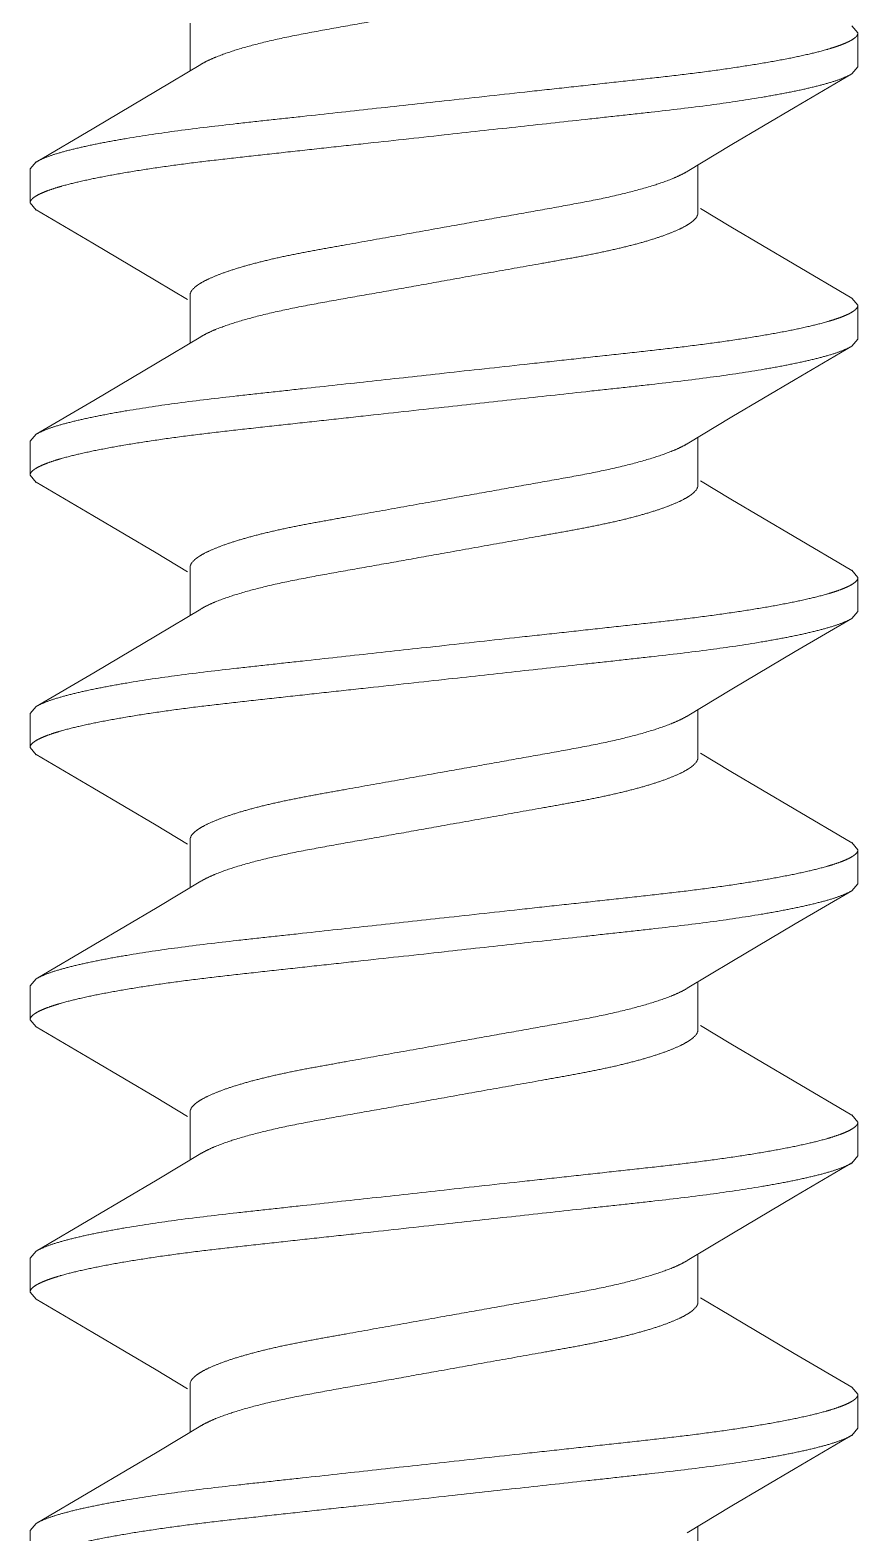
# Model space of a CAD drawing. Header units: inches. Extents: x 8 to 28, y 6.3 to 13.5.
# Drawn here: x 26.8074 to 26.9974, y 12.3971 to 12.742 of the extents above; entities that cross this region are included whole.
import ezdxf

# ---------------------------------------------------------------- set-up
doc = ezdxf.new("R2010")
doc.units = ezdxf.units.IN
doc.header["$MEASUREMENT"] = 0
doc.linetypes.add('HIDDEN2', pattern=[0.1875, 0.125, -0.0625])
doc.layers.add('SHADE-BRACKET', color=7, linetype='Continuous', lineweight=30)
doc.layers.add('SUB-BRACKET_HARDWARE', color=7, linetype='HIDDEN2', lineweight=5)

# ---------------------------------------------------------------- blocks, each defined once
blk = doc.blocks.new('SCREW3-085585')
at = {"layer": 'SUB-BRACKET_HARDWARE'}
for p, q in [((26.84416, 12.74364), (26.84416, 12.73265)), ((26.99744, 12.74139), (26.99601, 12.74302)), ((26.99744, 12.74139), (26.99744, 12.73359)), ((26.84665, 12.73414), (26.8366, 12.72812)), ((26.99744, 12.73359), (26.99601, 12.73195)), ((26.98303, 12.72435), (26.99601, 12.73198)), ((26.8366, 12.72812), (26.82209, 12.71952)), ((26.96853, 12.71575), (26.98303, 12.72435)), ((26.82209, 12.71952), (26.80886, 12.71174)), ((26.95823, 12.70958), (26.96853, 12.71575)), ((26.80744, 12.71014), (26.80886, 12.71177)), ((26.80744, 12.70234), (26.80744, 12.71014)), ((26.96072, 12.71107), (26.96072, 12.70009)), ((26.80744, 12.70234), (26.80886, 12.7007)), ((26.80886, 12.70073), (26.82184, 12.6931)), ((26.96827, 12.69687), (26.9613, 12.70105)), ((26.98279, 12.68827), (26.96827, 12.69687)), ((26.82184, 12.6931), (26.83635, 12.6845)), ((26.99601, 12.68049), (26.98279, 12.68827)), ((26.83635, 12.6845), (26.84358, 12.68017)), ((26.84416, 12.68114), (26.84416, 12.67015)), ((26.99744, 12.67889), (26.99601, 12.68052)), ((26.99744, 12.67889), (26.99744, 12.67109)), ((26.84665, 12.67164), (26.8366, 12.66562)), ((26.99744, 12.67109), (26.99601, 12.66945)), ((26.98303, 12.66185), (26.99601, 12.66948)), ((26.8366, 12.66562), (26.82209, 12.65702)), ((26.96853, 12.65325), (26.98303, 12.66185)), ((26.82209, 12.65702), (26.80886, 12.64924)), ((26.95823, 12.64708), (26.96853, 12.65325)), ((26.80744, 12.64764), (26.80886, 12.64927)), ((26.80744, 12.63984), (26.80744, 12.64764)), ((26.96072, 12.64857), (26.96072, 12.63759)), ((26.80744, 12.63984), (26.80886, 12.6382)), ((26.80886, 12.63823), (26.82184, 12.6306)), ((26.96827, 12.63437), (26.9613, 12.63855)), ((26.98279, 12.62577), (26.96827, 12.63437)), ((26.82184, 12.6306), (26.83635, 12.622)), ((26.99601, 12.61799), (26.98279, 12.62577)), ((26.83635, 12.622), (26.84358, 12.61767)), ((26.84416, 12.61864), (26.84416, 12.60765)), ((26.99744, 12.61639), (26.99601, 12.61802)), ((26.99744, 12.61639), (26.99744, 12.60859)), ((26.84665, 12.60914), (26.8366, 12.60312)), ((26.99744, 12.60859), (26.99601, 12.60695)), ((26.98303, 12.59935), (26.99601, 12.60698)), ((26.8366, 12.60312), (26.82209, 12.59452)), ((26.96853, 12.59075), (26.98303, 12.59935)), ((26.82209, 12.59452), (26.80886, 12.58674)), ((26.95823, 12.58458), (26.96853, 12.59075)), ((26.80744, 12.58514), (26.80886, 12.58677)), ((26.80744, 12.57734), (26.80744, 12.58514)), ((26.96072, 12.58607), (26.96072, 12.57509)), ((26.80744, 12.57734), (26.80886, 12.5757)), ((26.80886, 12.57573), (26.82184, 12.5681)), ((26.96827, 12.57187), (26.9613, 12.57605)), ((26.98279, 12.56327), (26.96827, 12.57187)), ((26.82184, 12.5681), (26.83635, 12.5595)), ((26.99601, 12.55549), (26.98279, 12.56327)), ((26.83635, 12.5595), (26.84358, 12.55517)), ((26.84416, 12.55614), (26.84416, 12.54515)), ((26.99744, 12.55389), (26.99601, 12.55552)), ((26.99744, 12.55389), (26.99744, 12.54609)), ((26.84665, 12.54664), (26.8366, 12.54062)), ((26.98303, 12.53685), (26.99601, 12.54448)), ((26.99744, 12.54609), (26.99601, 12.54445)), ((26.8366, 12.54062), (26.82209, 12.53202)), ((26.96853, 12.52825), (26.98303, 12.53685)), ((26.82209, 12.53202), (26.80886, 12.52424)), ((26.95823, 12.52208), (26.96853, 12.52825)), ((26.80744, 12.52264), (26.80886, 12.52427)), ((26.80744, 12.51484), (26.80744, 12.52264)), ((26.96072, 12.52357), (26.96072, 12.51259)), ((26.80744, 12.51484), (26.80886, 12.5132)), ((26.80886, 12.51323), (26.82184, 12.5056)), ((26.96827, 12.50937), (26.9613, 12.51355)), ((26.98279, 12.50077), (26.96827, 12.50937)), ((26.82184, 12.5056), (26.83635, 12.497)), ((26.99601, 12.49299), (26.98279, 12.50077)), ((26.83635, 12.497), (26.84358, 12.49267)), ((26.84416, 12.49364), (26.84416, 12.48265)), ((26.99744, 12.49139), (26.99601, 12.49302)), ((26.99744, 12.49139), (26.99744, 12.48359)), ((26.84665, 12.48414), (26.8366, 12.47812)), ((26.98303, 12.47435), (26.99601, 12.48198)), ((26.99744, 12.48359), (26.99601, 12.48195)), ((26.8366, 12.47812), (26.82209, 12.46952)), ((26.96853, 12.46575), (26.98303, 12.47435)), ((26.82209, 12.46952), (26.80886, 12.46174)), ((26.95823, 12.45958), (26.96853, 12.46575)), ((26.80744, 12.46014), (26.80886, 12.46177)), ((26.80744, 12.45234), (26.80744, 12.46014)), ((26.96072, 12.46107), (26.96072, 12.45009)), ((26.80744, 12.45234), (26.80886, 12.4507)), ((26.80886, 12.45073), (26.82184, 12.4431)), ((26.96827, 12.44687), (26.9613, 12.45105)), ((26.98279, 12.43827), (26.96827, 12.44687)), ((26.82184, 12.4431), (26.83635, 12.4345)), ((26.99601, 12.43049), (26.98279, 12.43827)), ((26.83635, 12.4345), (26.84358, 12.43017)), ((26.84416, 12.43114), (26.84416, 12.42015)), ((26.99744, 12.42889), (26.99601, 12.43052)), ((26.99744, 12.42889), (26.99744, 12.42109)), ((26.84665, 12.42164), (26.8366, 12.41562)), ((26.98303, 12.41185), (26.99601, 12.41948)), ((26.99744, 12.42109), (26.99601, 12.41945)), ((26.8366, 12.41562), (26.82209, 12.40702)), ((26.96853, 12.40325), (26.98303, 12.41185)), ((26.82209, 12.40702), (26.80886, 12.39924)), ((26.95823, 12.39708), (26.96853, 12.40325)), ((26.80744, 12.39764), (26.80886, 12.39927)), ((26.96072, 12.39857), (26.96072, 12.38759)), ((26.80744, 12.38984), (26.80744, 12.39764))]:
    blk.add_line(p, q, dxfattribs=at)
for points, knots in [([(26.84665, 12.73415), (26.84714, 12.73445), (26.84825, 12.73504), (26.85093, 12.73621), (26.8551, 12.73764), (26.86099, 12.73924), (26.86795, 12.74077), (26.87579, 12.74222), (26.8843, 12.74372), (26.89326, 12.74531), (26.89935, 12.74641), (26.90244, 12.74696)], [0, 0, 0, 0, 0.030085, 0.065638, 0.152728, 0.259843, 0.384768, 0.524736, 0.676447, 0.836264, 1, 1, 1, 1]), ([(26.90244, 12.72576), (26.90861, 12.72644), (26.9178, 12.72745), (26.92992, 12.72877), (26.93867, 12.72973), (26.94708, 12.73065), (26.95505, 12.73154), (26.96252, 12.73246), (26.96941, 12.73343), (26.97565, 12.73442), (26.98119, 12.73542), (26.98597, 12.73643), (26.98945, 12.7373), (26.99182, 12.73801), (26.99328, 12.73851), (26.99453, 12.739), (26.99556, 12.73948), (26.99637, 12.73995), (26.99696, 12.74042), (26.99734, 12.74088), (26.99744, 12.74123), (26.99744, 12.74139)], [0, 0, 0, 0, 0.191926, 0.285647, 0.376594, 0.463938, 0.546872, 0.624622, 0.69646, 0.761742, 0.819858, 0.870312, 0.912669, 0.930712, 0.946635, 0.960426, 0.972091, 0.981675, 0.989299, 0.995219, 1, 1, 1, 1]), ([(26.99601, 12.73195), (26.99544, 12.73161), (26.99403, 12.73097), (26.99154, 12.7301), (26.98837, 12.72922), (26.98455, 12.72832), (26.98011, 12.72742), (26.97306, 12.72617), (26.96295, 12.72467), (26.95205, 12.7234), (26.94251, 12.72235), (26.93217, 12.72122), (26.91877, 12.71975), (26.90794, 12.71857), (26.90244, 12.71796)], [0, 0, 0, 0, 0.020948, 0.048787, 0.083488, 0.124911, 0.172786, 0.226791, 0.351632, 0.495834, 0.573894, 0.655173, 0.824996, 1, 1, 1, 1]), ([(26.80886, 12.71177), (26.80943, 12.71211), (26.81084, 12.71276), (26.81334, 12.71362), (26.8165, 12.7145), (26.82032, 12.7154), (26.82476, 12.7163), (26.83182, 12.71755), (26.84193, 12.71905), (26.85283, 12.72032), (26.86236, 12.72137), (26.87271, 12.7225), (26.8861, 12.72397), (26.89694, 12.72515), (26.90244, 12.72576)], [0, 0, 0, 0, 0.020948, 0.048787, 0.083489, 0.124912, 0.172787, 0.226792, 0.351633, 0.495836, 0.573896, 0.655173, 0.824996, 1, 1, 1, 1]), ([(26.90244, 12.71796), (26.89626, 12.71728), (26.88707, 12.71627), (26.87496, 12.71495), (26.8662, 12.71399), (26.8578, 12.71307), (26.84982, 12.71217), (26.84235, 12.71126), (26.83546, 12.71029), (26.82922, 12.7093), (26.82369, 12.7083), (26.81891, 12.70729), (26.81542, 12.70642), (26.81306, 12.70571), (26.81159, 12.70521), (26.81034, 12.70472), (26.80932, 12.70424), (26.80851, 12.70377), (26.80792, 12.7033), (26.80754, 12.70284), (26.80744, 12.70249), (26.80744, 12.70234)], [0, 0, 0, 0, 0.191926, 0.285649, 0.376598, 0.463942, 0.546875, 0.624623, 0.696462, 0.761746, 0.819863, 0.870316, 0.912672, 0.930715, 0.946638, 0.960429, 0.972093, 0.981677, 0.9893, 0.99522, 1, 1, 1, 1]), ([(26.90244, 12.69676), (26.90552, 12.69731), (26.91162, 12.6984), (26.92057, 12.7), (26.92908, 12.70152), (26.93693, 12.70295), (26.94388, 12.70448), (26.94978, 12.70609), (26.95394, 12.7075), (26.95662, 12.70867), (26.95774, 12.70926), (26.95823, 12.70955)], [0, 0, 0, 0, 0.163751, 0.323578, 0.475301, 0.615268, 0.740207, 0.847348, 0.934421, 0.969943, 1, 1, 1, 1]), ([(26.96072, 12.70009), (26.96072, 12.69936), (26.95995, 12.69848), (26.95895, 12.69771), (26.95785, 12.697), (26.95615, 12.69614), (26.9537, 12.69514), (26.95077, 12.69413), (26.94737, 12.69312), (26.94354, 12.69213), (26.93931, 12.69117), (26.93472, 12.69025), (26.92982, 12.68935), (26.92281, 12.68809), (26.91365, 12.68647), (26.90622, 12.68514), (26.90244, 12.68446)], [0, 0, 0, 0, 0.035498, 0.048473, 0.063325, 0.098788, 0.141982, 0.192728, 0.250682, 0.315413, 0.386372, 0.462975, 0.54456, 0.630399, 0.811708, 1, 1, 1, 1]), ([(26.84416, 12.68114), (26.84416, 12.68186), (26.84492, 12.68275), (26.84593, 12.68352), (26.84702, 12.68422), (26.84873, 12.68508), (26.85117, 12.68608), (26.85411, 12.68709), (26.85751, 12.6881), (26.86134, 12.68909), (26.86556, 12.69006), (26.87015, 12.69097), (26.87505, 12.69187), (26.88206, 12.69313), (26.89122, 12.69475), (26.89865, 12.69608), (26.90244, 12.69676)], [0, 0, 0, 0, 0.0355, 0.048476, 0.063327, 0.09879, 0.141984, 0.19273, 0.250683, 0.315414, 0.386374, 0.462977, 0.544561, 0.6304, 0.811708, 1, 1, 1, 1]), ([(26.84665, 12.67165), (26.84714, 12.67195), (26.84825, 12.67254), (26.85093, 12.67371), (26.8551, 12.67514), (26.86099, 12.67674), (26.86795, 12.67827), (26.87579, 12.67972), (26.8843, 12.68122), (26.89326, 12.68281), (26.89935, 12.68391), (26.90244, 12.68446)], [0, 0, 0, 0, 0.030085, 0.065638, 0.152728, 0.259843, 0.384768, 0.524736, 0.676447, 0.836264, 1, 1, 1, 1]), ([(26.90244, 12.66326), (26.90861, 12.66394), (26.9178, 12.66495), (26.92992, 12.66627), (26.93867, 12.66723), (26.94708, 12.66815), (26.95505, 12.66904), (26.96252, 12.66996), (26.96941, 12.67093), (26.97565, 12.67192), (26.98119, 12.67292), (26.98597, 12.67393), (26.98945, 12.6748), (26.99182, 12.67551), (26.99328, 12.67601), (26.99453, 12.6765), (26.99556, 12.67698), (26.99637, 12.67745), (26.99696, 12.67792), (26.99734, 12.67838), (26.99744, 12.67873), (26.99744, 12.67889)], [0, 0, 0, 0, 0.191926, 0.285647, 0.376594, 0.463938, 0.546872, 0.624622, 0.69646, 0.761742, 0.819858, 0.870312, 0.912669, 0.930712, 0.946635, 0.960426, 0.972091, 0.981675, 0.989299, 0.995219, 1, 1, 1, 1]), ([(26.99601, 12.66945), (26.99544, 12.66911), (26.99403, 12.66847), (26.99154, 12.6676), (26.98837, 12.66672), (26.98455, 12.66582), (26.98011, 12.66492), (26.97306, 12.66367), (26.96295, 12.66217), (26.95205, 12.6609), (26.94251, 12.65985), (26.93217, 12.65872), (26.91877, 12.65725), (26.90794, 12.65607), (26.90244, 12.65546)], [0, 0, 0, 0, 0.020948, 0.048787, 0.083488, 0.124911, 0.172786, 0.226791, 0.351632, 0.495834, 0.573894, 0.655173, 0.824996, 1, 1, 1, 1]), ([(26.80886, 12.64927), (26.80943, 12.64961), (26.81084, 12.65026), (26.81334, 12.65112), (26.8165, 12.652), (26.82032, 12.6529), (26.82476, 12.6538), (26.83182, 12.65505), (26.84193, 12.65655), (26.85283, 12.65782), (26.86236, 12.65887), (26.87271, 12.66), (26.8861, 12.66147), (26.89694, 12.66265), (26.90244, 12.66326)], [0, 0, 0, 0, 0.020948, 0.048787, 0.083489, 0.124912, 0.172787, 0.226792, 0.351633, 0.495836, 0.573896, 0.655173, 0.824996, 1, 1, 1, 1]), ([(26.90244, 12.65546), (26.89626, 12.65478), (26.88707, 12.65377), (26.87496, 12.65245), (26.8662, 12.65149), (26.8578, 12.65057), (26.84982, 12.64967), (26.84235, 12.64876), (26.83546, 12.64779), (26.82922, 12.6468), (26.82369, 12.6458), (26.81891, 12.64479), (26.81542, 12.64392), (26.81306, 12.64321), (26.81159, 12.64271), (26.81034, 12.64222), (26.80932, 12.64174), (26.80851, 12.64127), (26.80792, 12.6408), (26.80754, 12.64034), (26.80744, 12.63999), (26.80744, 12.63984)], [0, 0, 0, 0, 0.191926, 0.285649, 0.376598, 0.463942, 0.546875, 0.624623, 0.696462, 0.761746, 0.819863, 0.870316, 0.912672, 0.930715, 0.946638, 0.960429, 0.972093, 0.981677, 0.9893, 0.99522, 1, 1, 1, 1]), ([(26.90244, 12.63426), (26.90552, 12.63481), (26.91162, 12.6359), (26.92057, 12.6375), (26.92908, 12.63902), (26.93693, 12.64045), (26.94388, 12.64198), (26.94978, 12.64359), (26.95394, 12.645), (26.95662, 12.64617), (26.95774, 12.64676), (26.95823, 12.64705)], [0, 0, 0, 0, 0.163751, 0.323578, 0.475301, 0.615268, 0.740207, 0.847348, 0.934421, 0.969943, 1, 1, 1, 1]), ([(26.96072, 12.63759), (26.96072, 12.63686), (26.95995, 12.63598), (26.95895, 12.63521), (26.95785, 12.6345), (26.95615, 12.63364), (26.9537, 12.63264), (26.95077, 12.63163), (26.94737, 12.63062), (26.94354, 12.62963), (26.93931, 12.62867), (26.93472, 12.62775), (26.92982, 12.62685), (26.92281, 12.62559), (26.91365, 12.62397), (26.90622, 12.62264), (26.90244, 12.62196)], [0, 0, 0, 0, 0.035498, 0.048473, 0.063325, 0.098788, 0.141982, 0.192728, 0.250682, 0.315413, 0.386372, 0.462975, 0.54456, 0.630399, 0.811708, 1, 1, 1, 1]), ([(26.84416, 12.61864), (26.84416, 12.61936), (26.84492, 12.62025), (26.84593, 12.62102), (26.84702, 12.62172), (26.84873, 12.62258), (26.85117, 12.62358), (26.85411, 12.62459), (26.85751, 12.6256), (26.86134, 12.62659), (26.86556, 12.62756), (26.87015, 12.62847), (26.87505, 12.62937), (26.88206, 12.63063), (26.89122, 12.63225), (26.89865, 12.63358), (26.90244, 12.63426)], [0, 0, 0, 0, 0.0355, 0.048476, 0.063327, 0.09879, 0.141984, 0.19273, 0.250683, 0.315414, 0.386374, 0.462977, 0.544561, 0.6304, 0.811708, 1, 1, 1, 1]), ([(26.84665, 12.60915), (26.84714, 12.60945), (26.84825, 12.61004), (26.85093, 12.61121), (26.8551, 12.61264), (26.86099, 12.61424), (26.86795, 12.61577), (26.87579, 12.61722), (26.8843, 12.61872), (26.89326, 12.62031), (26.89935, 12.62141), (26.90244, 12.62196)], [0, 0, 0, 0, 0.030085, 0.065638, 0.152728, 0.259843, 0.384768, 0.524736, 0.676447, 0.836264, 1, 1, 1, 1]), ([(26.90244, 12.60076), (26.90861, 12.60144), (26.9178, 12.60245), (26.92992, 12.60377), (26.93867, 12.60473), (26.94708, 12.60565), (26.95505, 12.60654), (26.96252, 12.60746), (26.96941, 12.60843), (26.97565, 12.60942), (26.98119, 12.61042), (26.98597, 12.61143), (26.98945, 12.6123), (26.99182, 12.61301), (26.99328, 12.61351), (26.99453, 12.614), (26.99556, 12.61448), (26.99637, 12.61495), (26.99696, 12.61542), (26.99734, 12.61588), (26.99744, 12.61623), (26.99744, 12.61639)], [0, 0, 0, 0, 0.191926, 0.285647, 0.376594, 0.463938, 0.546872, 0.624622, 0.69646, 0.761742, 0.819858, 0.870312, 0.912669, 0.930712, 0.946635, 0.960426, 0.972091, 0.981675, 0.989299, 0.995219, 1, 1, 1, 1]), ([(26.99601, 12.60695), (26.99544, 12.60661), (26.99403, 12.60597), (26.99154, 12.6051), (26.98837, 12.60422), (26.98455, 12.60332), (26.98011, 12.60242), (26.97306, 12.60117), (26.96295, 12.59967), (26.95205, 12.5984), (26.94251, 12.59735), (26.93217, 12.59622), (26.91877, 12.59475), (26.90794, 12.59357), (26.90244, 12.59296)], [0, 0, 0, 0, 0.020948, 0.048787, 0.083488, 0.124911, 0.172786, 0.226791, 0.351632, 0.495834, 0.573894, 0.655173, 0.824996, 1, 1, 1, 1]), ([(26.80886, 12.58677), (26.80943, 12.58711), (26.81084, 12.58776), (26.81334, 12.58862), (26.8165, 12.5895), (26.82032, 12.5904), (26.82476, 12.5913), (26.83182, 12.59255), (26.84193, 12.59405), (26.85283, 12.59532), (26.86236, 12.59637), (26.87271, 12.5975), (26.8861, 12.59897), (26.89694, 12.60015), (26.90244, 12.60076)], [0, 0, 0, 0, 0.020948, 0.048787, 0.083489, 0.124912, 0.172787, 0.226792, 0.351633, 0.495836, 0.573896, 0.655173, 0.824996, 1, 1, 1, 1]), ([(26.90244, 12.59296), (26.89626, 12.59228), (26.88707, 12.59127), (26.87496, 12.58995), (26.8662, 12.58899), (26.8578, 12.58807), (26.84982, 12.58717), (26.84235, 12.58626), (26.83546, 12.58529), (26.82922, 12.5843), (26.82369, 12.5833), (26.81891, 12.58229), (26.81542, 12.58142), (26.81306, 12.58071), (26.81159, 12.58021), (26.81034, 12.57972), (26.80932, 12.57924), (26.80851, 12.57877), (26.80792, 12.5783), (26.80754, 12.57784), (26.80744, 12.57749), (26.80744, 12.57734)], [0, 0, 0, 0, 0.191926, 0.285649, 0.376598, 0.463942, 0.546875, 0.624623, 0.696462, 0.761746, 0.819863, 0.870316, 0.912672, 0.930715, 0.946638, 0.960429, 0.972093, 0.981677, 0.9893, 0.99522, 1, 1, 1, 1]), ([(26.90244, 12.57176), (26.90552, 12.57231), (26.91162, 12.5734), (26.92057, 12.575), (26.92908, 12.57652), (26.93693, 12.57795), (26.94388, 12.57948), (26.94978, 12.58109), (26.95394, 12.5825), (26.95662, 12.58367), (26.95774, 12.58426), (26.95823, 12.58455)], [0, 0, 0, 0, 0.163751, 0.323578, 0.475301, 0.615268, 0.740207, 0.847348, 0.934421, 0.969943, 1, 1, 1, 1]), ([(26.96072, 12.57509), (26.96072, 12.57436), (26.95995, 12.57348), (26.95895, 12.57271), (26.95785, 12.572), (26.95615, 12.57114), (26.9537, 12.57014), (26.95077, 12.56913), (26.94737, 12.56812), (26.94354, 12.56713), (26.93931, 12.56617), (26.93472, 12.56525), (26.92982, 12.56435), (26.92281, 12.56309), (26.91365, 12.56147), (26.90622, 12.56014), (26.90244, 12.55946)], [0, 0, 0, 0, 0.035498, 0.048473, 0.063325, 0.098788, 0.141982, 0.192728, 0.250682, 0.315413, 0.386372, 0.462975, 0.54456, 0.630399, 0.811708, 1, 1, 1, 1]), ([(26.84416, 12.55614), (26.84416, 12.55686), (26.84492, 12.55775), (26.84593, 12.55852), (26.84702, 12.55922), (26.84873, 12.56008), (26.85117, 12.56108), (26.85411, 12.56209), (26.85751, 12.5631), (26.86134, 12.56409), (26.86556, 12.56506), (26.87015, 12.56597), (26.87505, 12.56687), (26.88206, 12.56813), (26.89122, 12.56975), (26.89865, 12.57108), (26.90244, 12.57176)], [0, 0, 0, 0, 0.0355, 0.048476, 0.063327, 0.09879, 0.141984, 0.19273, 0.250683, 0.315414, 0.386374, 0.462977, 0.544561, 0.6304, 0.811708, 1, 1, 1, 1]), ([(26.84665, 12.54665), (26.84714, 12.54695), (26.84825, 12.54754), (26.85093, 12.54871), (26.8551, 12.55014), (26.86099, 12.55174), (26.86795, 12.55327), (26.87579, 12.55472), (26.8843, 12.55622), (26.89326, 12.55781), (26.89935, 12.55891), (26.90244, 12.55946)], [0, 0, 0, 0, 0.030085, 0.065638, 0.152728, 0.259843, 0.384768, 0.524736, 0.676447, 0.836264, 1, 1, 1, 1]), ([(26.90244, 12.53826), (26.90861, 12.53894), (26.9178, 12.53995), (26.92992, 12.54127), (26.93867, 12.54223), (26.94708, 12.54315), (26.95505, 12.54404), (26.96252, 12.54496), (26.96941, 12.54593), (26.97565, 12.54692), (26.98119, 12.54792), (26.98597, 12.54893), (26.98945, 12.5498), (26.99182, 12.55051), (26.99328, 12.55101), (26.99453, 12.5515), (26.99556, 12.55198), (26.99637, 12.55245), (26.99696, 12.55292), (26.99734, 12.55338), (26.99744, 12.55373), (26.99744, 12.55389)], [0, 0, 0, 0, 0.191926, 0.285647, 0.376594, 0.463938, 0.546872, 0.624622, 0.69646, 0.761742, 0.819858, 0.870312, 0.912669, 0.930712, 0.946635, 0.960426, 0.972091, 0.981675, 0.989299, 0.995219, 1, 1, 1, 1]), ([(26.99601, 12.54445), (26.99544, 12.54411), (26.99403, 12.54347), (26.99154, 12.5426), (26.98837, 12.54172), (26.98455, 12.54082), (26.98011, 12.53992), (26.97306, 12.53867), (26.96295, 12.53717), (26.95205, 12.5359), (26.94251, 12.53485), (26.93217, 12.53372), (26.91877, 12.53225), (26.90794, 12.53107), (26.90244, 12.53046)], [0, 0, 0, 0, 0.020948, 0.048787, 0.083488, 0.124911, 0.172786, 0.226791, 0.351632, 0.495834, 0.573894, 0.655173, 0.824996, 1, 1, 1, 1]), ([(26.80886, 12.52427), (26.80943, 12.52461), (26.81084, 12.52526), (26.81334, 12.52612), (26.8165, 12.527), (26.82032, 12.5279), (26.82476, 12.5288), (26.83182, 12.53005), (26.84193, 12.53155), (26.85283, 12.53282), (26.86236, 12.53387), (26.87271, 12.535), (26.8861, 12.53647), (26.89694, 12.53765), (26.90244, 12.53826)], [0, 0, 0, 0, 0.020948, 0.048787, 0.083489, 0.124912, 0.172787, 0.226792, 0.351633, 0.495836, 0.573896, 0.655173, 0.824996, 1, 1, 1, 1]), ([(26.90244, 12.53046), (26.89626, 12.52978), (26.88707, 12.52877), (26.87496, 12.52745), (26.8662, 12.52649), (26.8578, 12.52557), (26.84982, 12.52467), (26.84235, 12.52376), (26.83546, 12.52279), (26.82922, 12.5218), (26.82369, 12.5208), (26.81891, 12.51979), (26.81542, 12.51892), (26.81306, 12.51821), (26.81159, 12.51771), (26.81034, 12.51722), (26.80932, 12.51674), (26.80851, 12.51627), (26.80792, 12.5158), (26.80754, 12.51534), (26.80744, 12.51499), (26.80744, 12.51484)], [0, 0, 0, 0, 0.191926, 0.285649, 0.376598, 0.463942, 0.546875, 0.624623, 0.696462, 0.761746, 0.819863, 0.870316, 0.912672, 0.930715, 0.946638, 0.960429, 0.972093, 0.981677, 0.9893, 0.99522, 1, 1, 1, 1]), ([(26.90244, 12.50926), (26.90552, 12.50981), (26.91162, 12.5109), (26.92057, 12.5125), (26.92908, 12.51402), (26.93693, 12.51545), (26.94388, 12.51698), (26.94978, 12.51859), (26.95394, 12.52), (26.95662, 12.52117), (26.95774, 12.52176), (26.95823, 12.52205)], [0, 0, 0, 0, 0.163751, 0.323578, 0.475301, 0.615268, 0.740207, 0.847348, 0.934421, 0.969943, 1, 1, 1, 1]), ([(26.96072, 12.51259), (26.96072, 12.51186), (26.95995, 12.51098), (26.95895, 12.51021), (26.95785, 12.5095), (26.95615, 12.50864), (26.9537, 12.50764), (26.95077, 12.50663), (26.94737, 12.50562), (26.94354, 12.50463), (26.93931, 12.50367), (26.93472, 12.50275), (26.92982, 12.50185), (26.92281, 12.50059), (26.91365, 12.49897), (26.90622, 12.49764), (26.90244, 12.49696)], [0, 0, 0, 0, 0.035498, 0.048473, 0.063325, 0.098788, 0.141982, 0.192728, 0.250682, 0.315413, 0.386372, 0.462975, 0.54456, 0.630399, 0.811708, 1, 1, 1, 1]), ([(26.84416, 12.49364), (26.84416, 12.49436), (26.84492, 12.49525), (26.84593, 12.49602), (26.84702, 12.49672), (26.84873, 12.49758), (26.85117, 12.49858), (26.85411, 12.49959), (26.85751, 12.5006), (26.86134, 12.50159), (26.86556, 12.50256), (26.87015, 12.50347), (26.87505, 12.50437), (26.88206, 12.50563), (26.89122, 12.50725), (26.89865, 12.50858), (26.90244, 12.50926)], [0, 0, 0, 0, 0.0355, 0.048476, 0.063327, 0.09879, 0.141984, 0.19273, 0.250683, 0.315414, 0.386374, 0.462977, 0.544561, 0.6304, 0.811708, 1, 1, 1, 1]), ([(26.84665, 12.48415), (26.84714, 12.48445), (26.84825, 12.48504), (26.85093, 12.48621), (26.8551, 12.48764), (26.86099, 12.48924), (26.86795, 12.49077), (26.87579, 12.49222), (26.8843, 12.49372), (26.89326, 12.49531), (26.89935, 12.49641), (26.90244, 12.49696)], [0, 0, 0, 0, 0.030085, 0.065638, 0.152728, 0.259843, 0.384768, 0.524736, 0.676447, 0.836264, 1, 1, 1, 1]), ([(26.90244, 12.47576), (26.90861, 12.47644), (26.9178, 12.47745), (26.92992, 12.47877), (26.93867, 12.47973), (26.94708, 12.48065), (26.95505, 12.48154), (26.96252, 12.48246), (26.96941, 12.48343), (26.97565, 12.48442), (26.98119, 12.48542), (26.98597, 12.48643), (26.98945, 12.4873), (26.99182, 12.48801), (26.99328, 12.48851), (26.99453, 12.489), (26.99556, 12.48948), (26.99637, 12.48995), (26.99696, 12.49042), (26.99734, 12.49088), (26.99744, 12.49123), (26.99744, 12.49139)], [0, 0, 0, 0, 0.191926, 0.285647, 0.376594, 0.463938, 0.546872, 0.624622, 0.69646, 0.761742, 0.819858, 0.870312, 0.912669, 0.930712, 0.946635, 0.960426, 0.972091, 0.981675, 0.989299, 0.995219, 1, 1, 1, 1]), ([(26.99601, 12.48195), (26.99544, 12.48161), (26.99403, 12.48097), (26.99154, 12.4801), (26.98837, 12.47922), (26.98455, 12.47832), (26.98011, 12.47742), (26.97306, 12.47617), (26.96295, 12.47467), (26.95205, 12.4734), (26.94251, 12.47235), (26.93217, 12.47122), (26.91877, 12.46975), (26.90794, 12.46857), (26.90244, 12.46796)], [0, 0, 0, 0, 0.020948, 0.048787, 0.083488, 0.124911, 0.172786, 0.226791, 0.351632, 0.495834, 0.573894, 0.655173, 0.824996, 1, 1, 1, 1]), ([(26.80886, 12.46177), (26.80943, 12.46211), (26.81084, 12.46276), (26.81334, 12.46362), (26.8165, 12.4645), (26.82032, 12.4654), (26.82476, 12.4663), (26.83182, 12.46755), (26.84193, 12.46905), (26.85283, 12.47032), (26.86236, 12.47137), (26.87271, 12.4725), (26.8861, 12.47397), (26.89694, 12.47515), (26.90244, 12.47576)], [0, 0, 0, 0, 0.020948, 0.048787, 0.083489, 0.124912, 0.172787, 0.226792, 0.351633, 0.495836, 0.573896, 0.655173, 0.824996, 1, 1, 1, 1]), ([(26.90244, 12.46796), (26.89626, 12.46728), (26.88707, 12.46627), (26.87496, 12.46495), (26.8662, 12.46399), (26.8578, 12.46307), (26.84982, 12.46217), (26.84235, 12.46126), (26.83546, 12.46029), (26.82922, 12.4593), (26.82369, 12.4583), (26.81891, 12.45729), (26.81542, 12.45642), (26.81306, 12.45571), (26.81159, 12.45521), (26.81034, 12.45472), (26.80932, 12.45424), (26.80851, 12.45377), (26.80792, 12.4533), (26.80754, 12.45284), (26.80744, 12.45249), (26.80744, 12.45234)], [0, 0, 0, 0, 0.191926, 0.285649, 0.376598, 0.463942, 0.546875, 0.624623, 0.696462, 0.761746, 0.819863, 0.870316, 0.912672, 0.930715, 0.946638, 0.960429, 0.972093, 0.981677, 0.9893, 0.99522, 1, 1, 1, 1]), ([(26.90244, 12.44676), (26.90552, 12.44731), (26.91162, 12.4484), (26.92057, 12.45), (26.92908, 12.45152), (26.93693, 12.45295), (26.94388, 12.45448), (26.94978, 12.45609), (26.95394, 12.4575), (26.95662, 12.45867), (26.95774, 12.45926), (26.95823, 12.45955)], [0, 0, 0, 0, 0.163751, 0.323578, 0.475301, 0.615268, 0.740207, 0.847348, 0.934421, 0.969943, 1, 1, 1, 1]), ([(26.96072, 12.45009), (26.96072, 12.44936), (26.95995, 12.44848), (26.95895, 12.44771), (26.95785, 12.447), (26.95615, 12.44614), (26.9537, 12.44514), (26.95077, 12.44413), (26.94737, 12.44312), (26.94354, 12.44213), (26.93931, 12.44117), (26.93472, 12.44025), (26.92982, 12.43935), (26.92281, 12.43809), (26.91365, 12.43647), (26.90622, 12.43514), (26.90244, 12.43446)], [0, 0, 0, 0, 0.035498, 0.048473, 0.063325, 0.098788, 0.141982, 0.192728, 0.250682, 0.315413, 0.386372, 0.462975, 0.54456, 0.630399, 0.811708, 1, 1, 1, 1]), ([(26.84416, 12.43114), (26.84416, 12.43186), (26.84492, 12.43275), (26.84593, 12.43352), (26.84702, 12.43422), (26.84873, 12.43508), (26.85117, 12.43608), (26.85411, 12.43709), (26.85751, 12.4381), (26.86134, 12.43909), (26.86556, 12.44006), (26.87015, 12.44097), (26.87505, 12.44187), (26.88206, 12.44313), (26.89122, 12.44475), (26.89865, 12.44608), (26.90244, 12.44676)], [0, 0, 0, 0, 0.0355, 0.048476, 0.063327, 0.09879, 0.141984, 0.19273, 0.250683, 0.315414, 0.386374, 0.462977, 0.544561, 0.6304, 0.811708, 1, 1, 1, 1]), ([(26.84665, 12.42165), (26.84714, 12.42195), (26.84825, 12.42254), (26.85093, 12.42371), (26.8551, 12.42514), (26.86099, 12.42674), (26.86795, 12.42827), (26.87579, 12.42972), (26.8843, 12.43122), (26.89326, 12.43281), (26.89935, 12.43391), (26.90244, 12.43446)], [0, 0, 0, 0, 0.030085, 0.065638, 0.152728, 0.259843, 0.384768, 0.524736, 0.676447, 0.836264, 1, 1, 1, 1]), ([(26.90244, 12.41326), (26.90861, 12.41394), (26.9178, 12.41495), (26.92992, 12.41627), (26.93867, 12.41723), (26.94708, 12.41815), (26.95505, 12.41904), (26.96252, 12.41996), (26.96941, 12.42093), (26.97565, 12.42192), (26.98119, 12.42292), (26.98597, 12.42393), (26.98945, 12.4248), (26.99182, 12.42551), (26.99328, 12.42601), (26.99453, 12.4265), (26.99556, 12.42698), (26.99637, 12.42745), (26.99696, 12.42792), (26.99734, 12.42838), (26.99744, 12.42873), (26.99744, 12.42889)], [0, 0, 0, 0, 0.191926, 0.285647, 0.376594, 0.463938, 0.546872, 0.624622, 0.69646, 0.761742, 0.819858, 0.870312, 0.912669, 0.930712, 0.946635, 0.960426, 0.972091, 0.981675, 0.989299, 0.995219, 1, 1, 1, 1]), ([(26.99601, 12.41945), (26.99544, 12.41911), (26.99403, 12.41847), (26.99154, 12.4176), (26.98837, 12.41672), (26.98455, 12.41582), (26.98011, 12.41492), (26.97306, 12.41367), (26.96295, 12.41217), (26.95205, 12.4109), (26.94251, 12.40985), (26.93217, 12.40872), (26.91877, 12.40725), (26.90794, 12.40607), (26.90244, 12.40546)], [0, 0, 0, 0, 0.020948, 0.048787, 0.083488, 0.124911, 0.172786, 0.226791, 0.351632, 0.495834, 0.573894, 0.655173, 0.824996, 1, 1, 1, 1]), ([(26.80886, 12.39927), (26.80943, 12.39961), (26.81084, 12.40026), (26.81334, 12.40112), (26.8165, 12.402), (26.82032, 12.4029), (26.82476, 12.4038), (26.83182, 12.40505), (26.84193, 12.40655), (26.85283, 12.40782), (26.86236, 12.40887), (26.87271, 12.41), (26.8861, 12.41147), (26.89694, 12.41265), (26.90244, 12.41326)], [0, 0, 0, 0, 0.020948, 0.048787, 0.083489, 0.124912, 0.172787, 0.226792, 0.351633, 0.495836, 0.573896, 0.655173, 0.824996, 1, 1, 1, 1]), ([(26.90244, 12.40546), (26.89626, 12.40478), (26.88707, 12.40377), (26.87496, 12.40245), (26.8662, 12.40149), (26.8578, 12.40057), (26.84982, 12.39967), (26.84235, 12.39876), (26.83546, 12.39779), (26.82922, 12.3968), (26.82369, 12.3958), (26.81891, 12.39479), (26.81542, 12.39392), (26.81306, 12.39321), (26.81159, 12.39271), (26.81034, 12.39222), (26.80932, 12.39174), (26.80851, 12.39127), (26.80792, 12.3908), (26.80754, 12.39034), (26.80744, 12.38999), (26.80744, 12.38984)], [0, 0, 0, 0, 0.191926, 0.285649, 0.376598, 0.463942, 0.546875, 0.624623, 0.696462, 0.761746, 0.819863, 0.870316, 0.912672, 0.930715, 0.946638, 0.960429, 0.972093, 0.981677, 0.9893, 0.99522, 1, 1, 1, 1])]:
    blk.add_open_spline(points, degree=3, knots=knots, dxfattribs=at)
blk = doc.blocks.new('SCREWS-085585')
at = {"layer": 'SUB-BRACKET_HARDWARE'}
blk.add_blockref('SCREW3-085585', (0, 0), dxfattribs=at)
blk = doc.blocks.new('SYSTEM-085585')
at = {"layer": 'SUB-BRACKET_HARDWARE'}
blk.add_blockref('SCREWS-085585', (-5.94515, -5.43844), dxfattribs=at)

msp = doc.modelspace()

# ---------------------------------------------------------------- block references
at = {"layer": 'SHADE-BRACKET'}
msp.add_blockref('SYSTEM-085585', (5.94515, 5.43844), dxfattribs=at)
at = {"layer": 'SUB-BRACKET_HARDWARE'}
msp.add_blockref('SCREWS-085585', (0, 0), dxfattribs=at)

doc.saveas('drawing.dxf')
